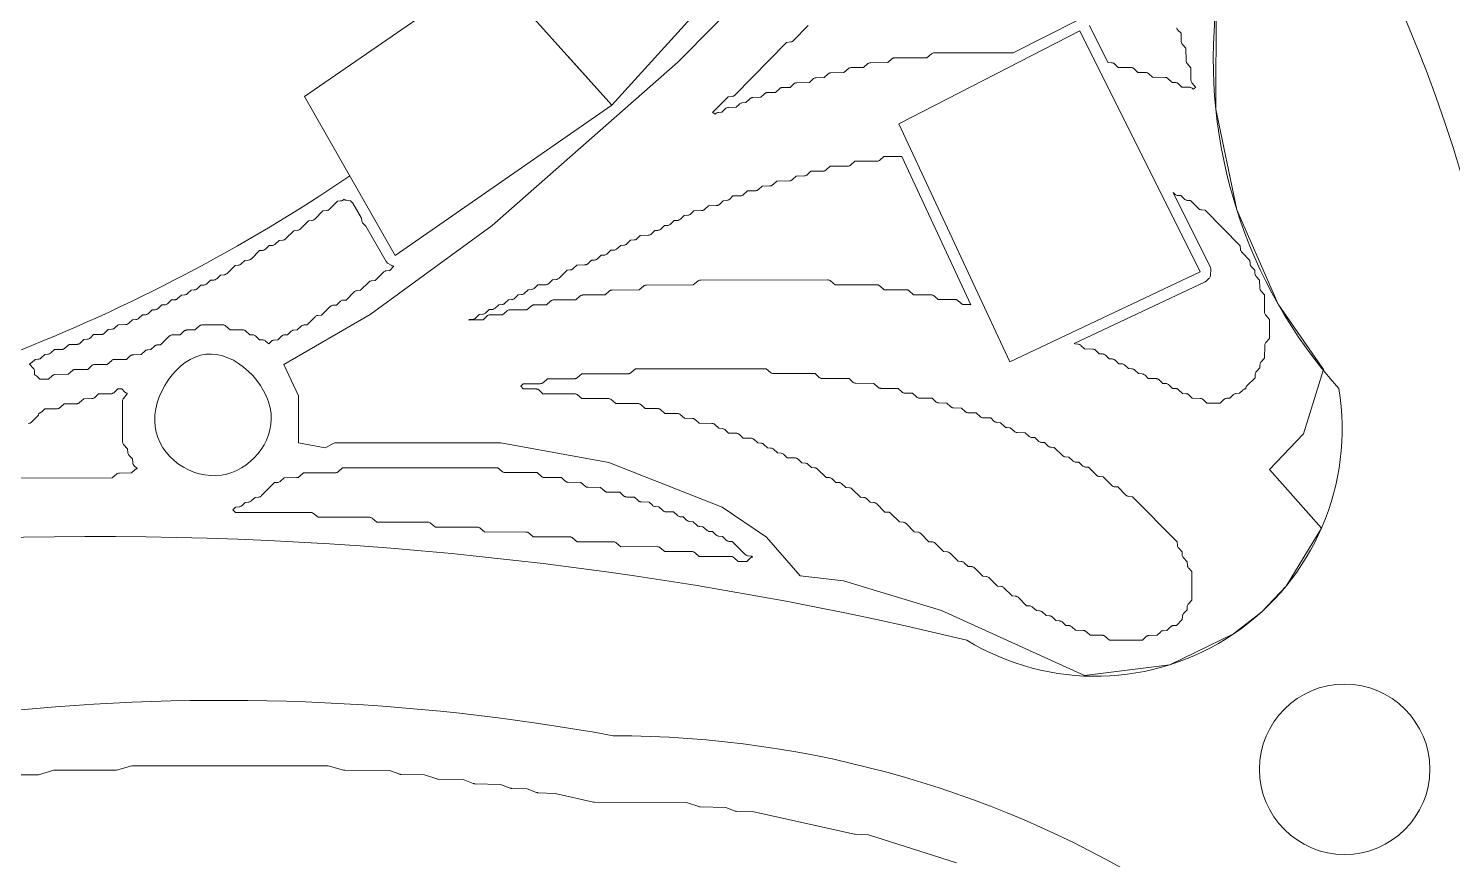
# Model space of a CAD drawing. Header units: inches. Extents: x 36 to 190, y -75 to 56.
# Drawn here: x 57.06 to 64.81, y 30.96 to 35.47 of the extents above; entities that cross this region are included whole.
import ezdxf

# ---------------------------------------------------------------- set-up
doc = ezdxf.new("R2010")
doc.units = ezdxf.units.IN
for name, color, linetype, lineweight in [('01_ORIGINAL_CAD', 7, 'CONTINUOUS', 20), ('02_APPROVED_PDF_OUTLINES', 7, 'CONTINUOUS', 15), ('03_ADDED_AREAS_SAME_COMPOSITION', 7, 'CONTINUOUS', 15), ('04_APPROVED_PERIMETER', 7, 'CONTINUOUS', 15)]:
    doc.layers.add(name, color=color, linetype=linetype, lineweight=lineweight)

# ---------------------------------------------------------------- blocks, each defined once
blk = doc.blocks.new('01_SCALLOP')
at = {"layer": '01_ORIGINAL_CAD'}
for points in [[(60.2903, 39.7397, -0.300089), (65.1799, 32.5384)], [(59.9983, 35.3223), (60.235, 35.0586), (61.8312, 36.8162), (61.9333, 37.4176, -0.214593), (63.5216, 35.6018, 0.212382), (64.1876, 33.5175, -0.642649), (62.1657, 32.1496, 0.132984), (51.6147, 31.858, -0.471407), (50.9129, 32.2446)], [(56.9594, 33.703, 0.056142), (58.8111, 34.6734)], [(53.6498, 30.945, -0.14301), (60.2429, 31.6303, -0.286424), (65.3601, 28.4306), (66.4807, 23.8898, -0.272091), (64.8996, 18.9541), (63.6613, 17.5325)]]:
    blk.add_lwpolyline(points, format="xyb", dxfattribs=at)
blk.add_lwpolyline([(58.564, 35.1056), (59.0582, 34.2414), (60.235, 35.0586), (59.5701, 35.7993), (58.564, 35.1056)], dxfattribs=at)
blk.add_lwpolyline([(61.7958, 34.9574), (62.7801, 35.4615), (63.4352, 34.1523), (62.3986, 33.6635)], close=True, dxfattribs=at)
blk.add_circle((64.2199, 31.4476), 0.4633, dxfattribs=at)
at = {"layer": '02_APPROVED_PDF_OUTLINES'}
for points in [[(63.3068, 35.4782), (63.3078, 35.4749), (63.3093, 35.4718), (63.3111, 35.4689), (63.3133, 35.4663), (63.3305, 35.4487), (63.3315, 35.4053), (63.3318, 35.4023), (63.3324, 35.3993), (63.3334, 35.3964), (63.3347, 35.3937), (63.3363, 35.3911), (63.3383, 35.3888), (63.3571, 35.3687), (63.3574, 35.3012), (63.3577, 35.2976), (63.3585, 35.2941), (63.3598, 35.2908), (63.3615, 35.2877), (63.3636, 35.2848), (63.3838, 35.2618), (63.3842, 35.1938), (63.3845, 35.1903), (63.3852, 35.1868), (63.3865, 35.1835), (63.3882, 35.1804), (63.3904, 35.1775), (63.4105, 35.1545), (63.4105, 35.154), (63.4099, 35.1538), (63.4068, 35.1524), (63.4038, 35.1506), (63.4012, 35.1485), (63.3968, 35.1444), (63.3901, 35.1501), (63.3873, 35.1521), (63.3842, 35.1538), (63.3809, 35.155), (63.3775, 35.1558), (63.374, 35.1561), (63.3345, 35.1563), (63.3173, 35.1733), (63.3146, 35.1756), (63.3117, 35.1775), (63.3086, 35.1789), (63.3053, 35.1799), (63.3019, 35.1805), (63.2819, 35.1822), (63.2611, 35.2019), (63.2587, 35.2039), (63.2561, 35.2056), (63.2533, 35.2069), (63.2504, 35.2079), (63.2473, 35.2085), (63.2443, 35.2088), (63.1749, 35.2097), (63.1549, 35.2287), (63.1525, 35.2307), (63.1499, 35.2323), (63.1472, 35.2337), (63.1443, 35.2346), (63.1413, 35.2353), (63.1382, 35.2355), (63.0953, 35.2364), (63.0752, 35.2555), (63.0728, 35.2574), (63.0702, 35.2591), (63.0674, 35.2605), (63.0645, 35.2615), (63.0614, 35.2621), (63.0583, 35.2623), (62.989, 35.2633), (62.969, 35.2822), (62.9666, 35.2842), (62.9641, 35.2858), (62.9614, 35.2871), (62.9585, 35.2881), (62.9556, 35.2888), (62.9526, 35.2891), (62.9331, 35.2897), (62.832, 35.4914)], [(62.7661, 35.5187), (62.4182, 35.3435), (61.9903, 35.3432), (61.9869, 35.343), (61.9835, 35.3422), (61.9803, 35.3411), (61.9772, 35.3395), (61.9744, 35.3375), (61.9486, 35.3163), (61.775, 35.3159), (61.772, 35.3157), (61.769, 35.3152), (61.7661, 35.3142), (61.7634, 35.313), (61.7608, 35.3114), (61.7584, 35.3096), (61.7357, 35.2893), (61.6423, 35.289), (61.6393, 35.2888), (61.6363, 35.2882), (61.6334, 35.2873), (61.6307, 35.2861), (61.6281, 35.2845), (61.6257, 35.2826), (61.603, 35.2623), (61.5361, 35.262), (61.5331, 35.2618), (61.5302, 35.2613), (61.5273, 35.2604), (61.5245, 35.2591), (61.522, 35.2576), (61.5196, 35.2557), (61.4967, 35.2353), (61.4269, 35.2342), (61.4238, 35.234), (61.4208, 35.2334), (61.4178, 35.2324), (61.415, 35.231), (61.4124, 35.2293), (61.41, 35.2273), (61.3901, 35.2083), (61.3471, 35.2073), (61.3441, 35.2071), (61.3411, 35.2064), (61.3382, 35.2055), (61.3354, 35.2041), (61.3328, 35.2024), (61.3305, 35.2004), (61.3106, 35.1815), (61.2412, 35.1804), (61.2381, 35.1802), (61.2351, 35.1796), (61.2321, 35.1786), (61.2293, 35.1772), (61.2267, 35.1755), (61.2243, 35.1735), (61.2045, 35.1547), (61.1647, 35.1544), (61.1617, 35.1542), (61.1587, 35.1536), (61.1558, 35.1527), (61.1531, 35.1515), (61.1506, 35.1499), (61.1482, 35.1481), (61.1252, 35.1276), (61.0818, 35.1266), (61.0788, 35.1264), (61.0758, 35.1257), (61.0729, 35.1247), (61.0701, 35.1234), (61.0675, 35.1217), (61.0652, 35.1197), (61.0452, 35.1007), (61.0023, 35.0997), (60.9992, 35.0995), (60.9962, 35.0988), (60.9933, 35.0978), (60.9905, 35.0965), (60.9879, 35.0948), (60.9856, 35.0928), (60.9649, 35.0731), (60.9449, 35.0713), (60.9415, 35.0708), (60.9382, 35.0698), (60.9351, 35.0683), (60.9322, 35.0664), (60.9295, 35.0641), (60.9122, 35.0469), (60.8696, 35.0459), (60.8666, 35.0457), (60.8636, 35.0451), (60.8607, 35.0441), (60.8579, 35.0427), (60.8553, 35.041), (60.853, 35.0391), (60.8328, 35.0198), (60.816, 35.019), (60.8125, 35.0186), (60.8091, 35.0177), (60.8059, 35.0164), (60.8028, 35.0146), (60.8001, 35.0123), (60.7964, 35.0089), (60.7927, 35.0124), (60.79, 35.0145), (60.7871, 35.0163), (60.784, 35.0176), (60.7835, 35.0177), (60.8674, 35.1028), (60.89, 35.106), (60.8932, 35.1067), (60.8962, 35.1078), (60.8991, 35.1092), (60.9018, 35.1111), (60.9042, 35.1132), (61.1853, 35.3982), (61.208, 35.4015), (61.2112, 35.4022), (61.2142, 35.4033), (61.2171, 35.4047), (61.2198, 35.4066), (61.2222, 35.4087), (61.3036, 35.4916)], [(57.0631, 33.3282), (57.0662, 33.3284), (57.0693, 33.3291), (57.0722, 33.3301), (57.075, 33.3315), (57.0776, 33.3332), (57.08, 33.3353), (57.1132, 33.3677), (57.1155, 33.3702), (57.1174, 33.373), (57.1189, 33.3761), (57.1199, 33.3793), (57.1206, 33.3826), (57.1207, 33.3834), (57.1213, 33.3835), (57.1245, 33.3841), (57.1276, 33.3852), (57.1306, 33.3866), (57.1333, 33.3884), (57.1358, 33.3906), (57.1529, 33.4076), (57.2189, 33.4079), (57.2219, 33.4081), (57.2249, 33.4087), (57.2278, 33.4096), (57.2305, 33.4108), (57.2331, 33.4124), (57.2354, 33.4143), (57.2582, 33.4346), (57.325, 33.4349), (57.3281, 33.4351), (57.331, 33.4356), (57.3339, 33.4365), (57.3366, 33.4378), (57.3392, 33.4393), (57.3416, 33.4412), (57.3645, 33.4616), (57.4079, 33.4626), (57.411, 33.4629), (57.414, 33.4635), (57.4169, 33.4645), (57.4197, 33.4659), (57.4222, 33.4675), (57.4246, 33.4695), (57.4444, 33.4884), (57.5108, 33.4887), (57.5138, 33.4889), (57.5167, 33.4894), (57.5196, 33.4903), (57.5223, 33.4916), (57.5249, 33.4932), (57.5273, 33.495), (57.55, 33.5153), (57.5707, 33.5153), (57.5879, 33.4983), (57.5904, 33.4961), (57.5931, 33.4943), (57.596, 33.4929), (57.5991, 33.4918), (57.6005, 33.4916), (57.6005, 33.4897), (57.5795, 33.4636), (57.5776, 33.4608), (57.576, 33.4577), (57.5749, 33.4545), (57.5742, 33.4512), (57.574, 33.4478), (57.5747, 33.2302), (57.575, 33.2266), (57.5758, 33.2232), (57.577, 33.2198), (57.5787, 33.2167), (57.5809, 33.2138), (57.6018, 33.1899), (57.6037, 33.1691), (57.6042, 33.1657), (57.6052, 33.1624), (57.6066, 33.1593), (57.6085, 33.1564), (57.6107, 33.1538), (57.6286, 33.1355), (57.6303, 33.1154), (57.6308, 33.112), (57.6318, 33.1088), (57.6333, 33.1056), (57.6351, 33.1028), (57.6373, 33.1001), (57.6543, 33.0827), (57.6543, 33.0822), (57.653, 33.082), (57.6499, 33.0809), (57.647, 33.0795), (57.6443, 33.0777), (57.6418, 33.0755), (57.6247, 33.0585), (57.5587, 33.0582), (57.5557, 33.058), (57.5527, 33.0574), (57.5498, 33.0565), (57.5471, 33.0553), (57.5445, 33.0537), (57.5421, 33.0518), (57.5194, 33.0316), (56.6062, 33.0309)]]:
    blk.add_lwpolyline(points, dxfattribs=at)
for points in [[(59.4583, 33.8895), (59.4617, 33.8929), (59.4781, 33.8936), (59.4817, 33.8941), (59.4851, 33.895), (59.4884, 33.8964), (59.4915, 33.8982), (59.4942, 33.9005), (59.5149, 33.9202), (59.5349, 33.922), (59.5383, 33.9226), (59.5416, 33.9236), (59.5448, 33.925), (59.5477, 33.9269), (59.5503, 33.9292), (59.5678, 33.9467), (59.5842, 33.9474), (59.5877, 33.9478), (59.5912, 33.9487), (59.5945, 33.9501), (59.5975, 33.952), (59.6003, 33.9543), (59.6205, 33.9735), (59.6372, 33.9743), (59.6408, 33.9747), (59.6442, 33.9756), (59.6475, 33.977), (59.6506, 33.9789), (59.6533, 33.9812), (59.6736, 34.0004), (59.6903, 34.0012), (59.6938, 34.0016), (59.6973, 34.0025), (59.7006, 34.0039), (59.7036, 34.0058), (59.7064, 34.008), (59.7266, 34.0273), (59.7433, 34.028), (59.7469, 34.0285), (59.7503, 34.0294), (59.7536, 34.0308), (59.7567, 34.0326), (59.7594, 34.0349), (59.7801, 34.0546), (59.8001, 34.0564), (59.8035, 34.057), (59.8068, 34.058), (59.8099, 34.0594), (59.8129, 34.0613), (59.8155, 34.0636), (59.8328, 34.0808), (59.8754, 34.0818), (59.8784, 34.0821), (59.8814, 34.0827), (59.8843, 34.0837), (59.8871, 34.085), (59.8897, 34.0867), (59.892, 34.0887), (59.9127, 34.1084), (59.9327, 34.1102), (59.9361, 34.1107), (59.9395, 34.1118), (59.9426, 34.1133), (59.9455, 34.1152), (59.9482, 34.1175), (59.9922, 34.1617), (60.0085, 34.1624), (60.012, 34.1629), (60.0155, 34.1638), (60.0188, 34.1652), (60.0218, 34.167), (60.0246, 34.1693), (60.0446, 34.1883), (60.0875, 34.1893), (60.0906, 34.1896), (60.0936, 34.1902), (60.0965, 34.1912), (60.0993, 34.1926), (60.1018, 34.1942), (60.1042, 34.1962), (60.1244, 34.2155), (60.1411, 34.2162), (60.1447, 34.2166), (60.1481, 34.2176), (60.1514, 34.219), (60.1545, 34.2208), (60.1572, 34.2231), (60.1774, 34.2423), (60.1942, 34.2431), (60.1977, 34.2435), (60.2012, 34.2444), (60.2045, 34.2458), (60.2075, 34.2477), (60.2103, 34.25), (60.2305, 34.2692), (60.2472, 34.27), (60.2507, 34.2704), (60.2542, 34.2713), (60.2575, 34.2727), (60.2605, 34.2746), (60.2633, 34.2769), (60.2835, 34.2961), (60.3002, 34.2969), (60.3038, 34.2973), (60.3072, 34.2982), (60.3105, 34.2996), (60.3136, 34.3015), (60.3163, 34.3037), (60.337, 34.3234), (60.357, 34.3252), (60.3604, 34.3258), (60.3637, 34.3268), (60.3669, 34.3283), (60.3698, 34.3302), (60.3724, 34.3324), (60.3897, 34.3497), (60.4323, 34.3506), (60.4353, 34.3509), (60.4384, 34.3515), (60.4413, 34.3525), (60.444, 34.3539), (60.4466, 34.3555), (60.449, 34.3575), (60.4692, 34.3768), (60.4859, 34.3775), (60.4894, 34.3779), (60.4929, 34.3789), (60.4962, 34.3803), (60.4992, 34.3821), (60.502, 34.3844), (60.5222, 34.4036), (60.5389, 34.4044), (60.5425, 34.4048), (60.5459, 34.4057), (60.5492, 34.4071), (60.5523, 34.409), (60.555, 34.4113), (60.5752, 34.4305), (60.592, 34.4313), (60.5955, 34.4317), (60.599, 34.4326), (60.6023, 34.434), (60.6053, 34.4359), (60.6081, 34.4382), (60.6287, 34.4578), (60.6487, 34.4596), (60.6521, 34.4602), (60.6555, 34.4612), (60.6586, 34.4627), (60.6615, 34.4646), (60.6641, 34.4668), (60.6814, 34.4841), (60.724, 34.485), (60.7271, 34.4853), (60.7301, 34.4859), (60.733, 34.4869), (60.7358, 34.4883), (60.7383, 34.49), (60.7407, 34.4919), (60.7607, 34.511), (60.8036, 34.5119), (60.8067, 34.5122), (60.8097, 34.5128), (60.8126, 34.5138), (60.8153, 34.5152), (60.8179, 34.5169), (60.8203, 34.5188), (60.8409, 34.5385), (60.8609, 34.5403), (60.8643, 34.5409), (60.8677, 34.5419), (60.8708, 34.5434), (60.8737, 34.5452), (60.8763, 34.5475), (60.8934, 34.5646), (60.933, 34.5648), (60.936, 34.565), (60.9389, 34.5656), (60.9418, 34.5665), (60.9445, 34.5678), (60.9471, 34.5693), (60.9495, 34.5712), (60.9724, 34.5916), (61.0158, 34.5926), (61.0189, 34.5929), (61.0219, 34.5935), (61.0248, 34.5945), (61.0275, 34.5959), (61.0301, 34.5975), (61.0325, 34.5995), (61.0525, 34.6185), (61.0954, 34.6195), (61.0984, 34.6198), (61.1015, 34.6204), (61.1044, 34.6214), (61.1071, 34.6228), (61.1097, 34.6244), (61.1121, 34.6264), (61.132, 34.6454), (61.2013, 34.6464), (61.2044, 34.6467), (61.2075, 34.6473), (61.2104, 34.6483), (61.2132, 34.6496), (61.2158, 34.6513), (61.2182, 34.6533), (61.2382, 34.6724), (61.2811, 34.6733), (61.2842, 34.6736), (61.2872, 34.6742), (61.2901, 34.6752), (61.2928, 34.6766), (61.2954, 34.6783), (61.2978, 34.6802), (61.3176, 34.6991), (61.3839, 34.6994), (61.3869, 34.6996), (61.3899, 34.7001), (61.3928, 34.701), (61.3955, 34.7023), (61.3981, 34.7039), (61.4004, 34.7057), (61.4232, 34.726), (61.5166, 34.7263), (61.5196, 34.7265), (61.5226, 34.7271), (61.5254, 34.728), (61.5282, 34.7292), (61.5308, 34.7308), (61.5331, 34.7327), (61.5559, 34.7529), (61.6758, 34.7533), (61.6788, 34.7535), (61.6818, 34.754), (61.6846, 34.7549), (61.6874, 34.7562), (61.69, 34.7578), (61.6923, 34.7596), (61.715, 34.7799), (61.8123, 34.7799), (62.1881, 33.9733), (62.1877, 33.9735), (62.1848, 33.974), (62.1818, 33.9742), (62.1414, 33.9744), (62.1186, 33.9947), (62.1162, 33.9965), (62.1136, 33.9981), (62.1109, 33.9993), (62.108, 34.0002), (62.105, 34.0008), (62.102, 34.001), (62.0091, 34.0012), (61.9892, 34.02), (61.9868, 34.022), (61.9842, 34.0237), (61.9814, 34.025), (61.9784, 34.026), (61.9754, 34.0266), (61.9723, 34.0269), (61.8759, 34.0278), (61.853, 34.0482), (61.8506, 34.05), (61.8481, 34.0516), (61.8453, 34.0528), (61.8424, 34.0537), (61.8395, 34.0543), (61.8365, 34.0545), (61.7165, 34.0546), (61.6937, 34.0749), (61.6913, 34.0767), (61.6887, 34.0783), (61.686, 34.0796), (61.6831, 34.0805), (61.6801, 34.081), (61.6771, 34.0812), (61.4504, 34.0813), (61.4245, 34.1025), (61.4217, 34.1045), (61.4186, 34.106), (61.4154, 34.1072), (61.4121, 34.1079), (61.4086, 34.1081), (60.7185, 34.1076), (60.7151, 34.1074), (60.7117, 34.1067), (60.7085, 34.1055), (60.7055, 34.1039), (60.7027, 34.1019), (60.6768, 34.0807), (60.4236, 34.0802), (60.4206, 34.0801), (60.4176, 34.0795), (60.4147, 34.0786), (60.412, 34.0773), (60.4094, 34.0758), (60.407, 34.0739), (60.3843, 34.0536), (60.2378, 34.0533), (60.2348, 34.0531), (60.2318, 34.0525), (60.2289, 34.0516), (60.2262, 34.0504), (60.2236, 34.0488), (60.2212, 34.0469), (60.1985, 34.0267), (60.0786, 34.0263), (60.0756, 34.0261), (60.0726, 34.0256), (60.0697, 34.0246), (60.067, 34.0234), (60.0644, 34.0218), (60.062, 34.02), (60.0393, 33.9997), (59.9194, 33.9993), (59.9164, 33.9991), (59.9134, 33.9986), (59.9105, 33.9977), (59.9078, 33.9964), (59.9052, 33.9949), (59.9028, 33.993), (59.8801, 33.9727), (59.8132, 33.9724), (59.8102, 33.9722), (59.8072, 33.9717), (59.8044, 33.9708), (59.8016, 33.9695), (59.799, 33.9679), (59.7967, 33.9661), (59.7739, 33.9458), (59.6806, 33.9455), (59.6775, 33.9453), (59.6746, 33.9447), (59.6717, 33.9438), (59.669, 33.9426), (59.6664, 33.941), (59.664, 33.9391), (59.6413, 33.9189), (59.5744, 33.9186), (59.5714, 33.9184), (59.5684, 33.9178), (59.5656, 33.9169), (59.5628, 33.9157), (59.5602, 33.9141), (59.5579, 33.9122), (59.5351, 33.8919), (59.4683, 33.8916), (59.4648, 33.8914), (59.4613, 33.8906)], [(57.0696, 33.6522), (57.0709, 33.6525), (57.074, 33.6535), (57.077, 33.655), (57.0797, 33.6568), (57.0822, 33.659), (57.0997, 33.6764), (57.1161, 33.6772), (57.1196, 33.6776), (57.1231, 33.6785), (57.1264, 33.6799), (57.1294, 33.6818), (57.1322, 33.684), (57.1524, 33.7033), (57.1691, 33.704), (57.1727, 33.7045), (57.1761, 33.7054), (57.1794, 33.7068), (57.1825, 33.7086), (57.1852, 33.7109), (57.205, 33.7298), (57.2449, 33.73), (57.2479, 33.7302), (57.2509, 33.7308), (57.2537, 33.7317), (57.2565, 33.733), (57.259, 33.7345), (57.2614, 33.7364), (57.2843, 33.7568), (57.3277, 33.7578), (57.3308, 33.7581), (57.3338, 33.7587), (57.3367, 33.7597), (57.3395, 33.7611), (57.342, 33.7627), (57.3444, 33.7647), (57.3651, 33.7844), (57.385, 33.7862), (57.3885, 33.7867), (57.3918, 33.7878), (57.3949, 33.7892), (57.3978, 33.7911), (57.4004, 33.7934), (57.4177, 33.8106), (57.4603, 33.8116), (57.4634, 33.8119), (57.4664, 33.8125), (57.4693, 33.8135), (57.4721, 33.8148), (57.4747, 33.8165), (57.477, 33.8185), (57.4977, 33.8382), (57.5177, 33.84), (57.5211, 33.8405), (57.5244, 33.8415), (57.5275, 33.843), (57.5304, 33.8449), (57.5331, 33.8472), (57.5504, 33.8644), (57.593, 33.8654), (57.596, 33.8656), (57.599, 33.8663), (57.6019, 33.8673), (57.6047, 33.8686), (57.6073, 33.8703), (57.6096, 33.8723), (57.6298, 33.8915), (57.6466, 33.8923), (57.6501, 33.8927), (57.6536, 33.8936), (57.6569, 33.895), (57.6599, 33.8969), (57.6627, 33.8991), (57.6829, 33.9184), (57.6996, 33.9192), (57.7032, 33.9196), (57.7066, 33.9205), (57.7099, 33.9219), (57.713, 33.9238), (57.7157, 33.926), (57.7359, 33.9453), (57.7526, 33.946), (57.7562, 33.9465), (57.7596, 33.9474), (57.7629, 33.9488), (57.766, 33.9506), (57.7687, 33.9529), (57.789, 33.9722), (57.8057, 33.9729), (57.8092, 33.9733), (57.8127, 33.9742), (57.816, 33.9757), (57.819, 33.9775), (57.8218, 33.9798), (57.842, 33.999), (57.8587, 33.9998), (57.8623, 34.0002), (57.8657, 34.0011), (57.869, 34.0025), (57.8721, 34.0044), (57.8748, 34.0067), (57.895, 34.0259), (57.9117, 34.0267), (57.9153, 34.0271), (57.9188, 34.028), (57.922, 34.0294), (57.9251, 34.0313), (57.9279, 34.0335), (57.9481, 34.0528), (57.9648, 34.0536), (57.9683, 34.054), (57.9718, 34.0549), (57.9751, 34.0563), (57.9781, 34.0582), (57.9809, 34.0604), (58.0011, 34.0797), (58.0178, 34.0804), (58.0214, 34.0808), (58.0248, 34.0818), (58.0281, 34.0832), (58.0312, 34.085), (58.0339, 34.0873), (58.0541, 34.1066), (58.0709, 34.1073), (58.0744, 34.1077), (58.0779, 34.1086), (58.0812, 34.1101), (58.0842, 34.1119), (58.087, 34.1142), (58.1076, 34.1339), (58.1276, 34.1357), (58.1311, 34.1362), (58.1344, 34.1373), (58.1376, 34.1387), (58.1405, 34.1407), (58.1431, 34.1429), (58.1871, 34.1872), (58.2034, 34.1879), (58.207, 34.1883), (58.2104, 34.1893), (58.2137, 34.1907), (58.2168, 34.1925), (58.2195, 34.1948), (58.2402, 34.2145), (58.2602, 34.2163), (58.2636, 34.2169), (58.267, 34.2179), (58.2701, 34.2194), (58.273, 34.2213), (58.2757, 34.2236), (58.3197, 34.2678), (58.336, 34.2686), (58.3396, 34.269), (58.343, 34.2699), (58.3463, 34.2713), (58.3494, 34.2731), (58.3521, 34.2754), (58.3723, 34.2947), (58.389, 34.2954), (58.3926, 34.2958), (58.396, 34.2968), (58.3993, 34.2982), (58.4024, 34.3), (58.4051, 34.3023), (58.4258, 34.322), (58.4458, 34.3238), (58.4492, 34.3244), (58.4526, 34.3254), (58.4557, 34.3269), (58.4587, 34.3288), (58.4613, 34.3311), (58.5057, 34.3758), (58.5253, 34.3775), (58.5288, 34.3781), (58.5321, 34.3791), (58.5353, 34.3806), (58.5382, 34.3825), (58.5408, 34.3848), (58.5853, 34.4295), (58.6049, 34.4313), (58.6083, 34.4318), (58.6116, 34.4329), (58.6148, 34.4343), (58.6177, 34.4363), (58.6203, 34.4385), (58.6648, 34.4832), (58.6844, 34.485), (58.6878, 34.4856), (58.6912, 34.4866), (58.6943, 34.4881), (58.6972, 34.49), (58.6999, 34.4923), (58.7439, 34.5365), (58.7602, 34.5373), (58.7637, 34.5377), (58.7671, 34.5386), (58.7704, 34.5399), (58.7734, 34.5418), (58.7761, 34.544), (58.7792, 34.5468), (58.7804, 34.5458), (58.7831, 34.544), (58.786, 34.5425), (58.789, 34.5415), (58.7922, 34.5408), (58.8148, 34.5376), (58.8264, 34.5259), (58.8737, 34.4432), (58.8756, 34.4302), (58.8762, 34.4271), (58.8772, 34.4241), (58.8786, 34.4213), (58.8803, 34.4187), (58.8824, 34.4163), (58.8987, 34.3995), (59.008, 34.2087), (59.0097, 34.2062), (59.0116, 34.2038), (59.0139, 34.2018), (59.0163, 34.2), (59.0388, 34.1858), (59.0415, 34.1843), (59.0443, 34.1832), (59.0473, 34.1824), (59.0503, 34.182), (59.051, 34.182), (59.0285, 34.1591), (59.0089, 34.1573), (59.0055, 34.1568), (59.0022, 34.1557), (58.999, 34.1543), (58.9961, 34.1524), (58.9935, 34.1501), (58.949, 34.1054), (58.9294, 34.1036), (58.926, 34.103), (58.9226, 34.102), (58.9195, 34.1005), (58.9166, 34.0986), (58.9139, 34.0963), (58.8695, 34.0516), (58.8499, 34.0498), (58.8464, 34.0493), (58.8431, 34.0483), (58.8399, 34.0468), (58.837, 34.0449), (58.8344, 34.0426), (58.7904, 33.9983), (58.7741, 33.9976), (58.7705, 33.9972), (58.7671, 33.9963), (58.7638, 33.9949), (58.7607, 33.993), (58.758, 33.9907), (58.7377, 33.9715), (58.721, 33.9707), (58.718, 33.9704), (58.715, 33.9697), (58.7122, 33.9687), (58.7095, 33.9673), (58.7069, 33.9656), (58.7046, 33.9636), (58.6575, 33.9173), (58.6378, 33.9155), (58.6343, 33.9149), (58.631, 33.9139), (58.6278, 33.9124), (58.6249, 33.9105), (58.6223, 33.9082), (58.5783, 33.864), (58.562, 33.8632), (58.5584, 33.8628), (58.555, 33.8619), (58.5517, 33.8605), (58.5486, 33.8586), (58.5459, 33.8564), (58.5252, 33.8367), (58.5052, 33.8349), (58.5018, 33.8343), (58.4985, 33.8333), (58.4953, 33.8318), (58.4924, 33.8299), (58.4898, 33.8277), (58.4723, 33.8102), (58.4559, 33.8095), (58.4523, 33.8091), (58.4489, 33.8081), (58.4456, 33.8067), (58.4425, 33.8049), (58.4398, 33.8026), (58.4191, 33.7829), (58.3991, 33.7811), (58.3957, 33.7806), (58.3924, 33.7795), (58.3893, 33.7781), (58.3864, 33.7762), (58.3837, 33.7739), (58.3697, 33.76), (58.3531, 33.7757), (58.3503, 33.778), (58.3473, 33.7798), (58.344, 33.7812), (58.3405, 33.7821), (58.337, 33.7825), (58.3203, 33.7833), (58.3, 33.8025), (58.2972, 33.8048), (58.2942, 33.8066), (58.2909, 33.808), (58.2874, 33.8089), (58.2839, 33.8093), (58.2667, 33.8101), (58.2434, 33.8307), (58.241, 33.8326), (58.2385, 33.8342), (58.2357, 33.8354), (58.2328, 33.8363), (58.2299, 33.8368), (58.2269, 33.837), (58.16, 33.8372), (58.1372, 33.8575), (58.1348, 33.8594), (58.1322, 33.8609), (58.1294, 33.8622), (58.1265, 33.8631), (58.1236, 33.8636), (58.1206, 33.8638), (58.0085, 33.8637), (58.0055, 33.8635), (58.0025, 33.863), (57.9996, 33.8621), (57.9968, 33.8608), (57.9942, 33.8592), (57.9919, 33.8574), (57.9689, 33.8369), (57.9255, 33.8359), (57.9225, 33.8357), (57.9194, 33.835), (57.9165, 33.834), (57.9138, 33.8327), (57.9112, 33.831), (57.9088, 33.829), (57.8889, 33.81), (57.8459, 33.809), (57.8428, 33.8088), (57.8397, 33.8081), (57.8368, 33.8071), (57.834, 33.8057), (57.8314, 33.8039), (57.829, 33.8019), (57.7823, 33.756), (57.7658, 33.7553), (57.7623, 33.7549), (57.7588, 33.7539), (57.7555, 33.7525), (57.7525, 33.7507), (57.7497, 33.7484), (57.7295, 33.7292), (57.7128, 33.7284), (57.7093, 33.728), (57.7058, 33.7271), (57.7025, 33.7257), (57.6995, 33.7238), (57.6967, 33.7215), (57.6767, 33.7025), (57.6338, 33.7015), (57.6307, 33.7013), (57.6277, 33.7006), (57.6248, 33.6996), (57.622, 33.6983), (57.6195, 33.6966), (57.6171, 33.6946), (57.5973, 33.6758), (57.5309, 33.6755), (57.5279, 33.6753), (57.525, 33.6747), (57.5221, 33.6738), (57.5194, 33.6726), (57.5168, 33.671), (57.5144, 33.6691), (57.4917, 33.6489), (57.4248, 33.6485), (57.4218, 33.6484), (57.4189, 33.6478), (57.416, 33.6469), (57.4132, 33.6456), (57.4107, 33.6441), (57.4083, 33.6422), (57.3856, 33.6219), (57.3187, 33.6216), (57.3157, 33.6214), (57.3127, 33.6209), (57.3099, 33.62), (57.3071, 33.6187), (57.3045, 33.6172), (57.3022, 33.6153), (57.2793, 33.5949), (57.2095, 33.5938), (57.2064, 33.5936), (57.2033, 33.593), (57.2004, 33.592), (57.1976, 33.5906), (57.195, 33.5889), (57.1926, 33.5869), (57.1729, 33.5681), (57.126, 33.5681), (57.1089, 33.5851), (57.1064, 33.5873), (57.1037, 33.5891), (57.1008, 33.5905), (57.0977, 33.5915), (57.0962, 33.5918), (57.096, 33.6117), (57.0957, 33.6153), (57.0949, 33.6187), (57.0937, 33.622), (57.0919, 33.6251), (57.0898, 33.628), (57.0697, 33.651)], [(62.75, 33.7628), (63.4608, 34.0981), (63.464, 34.0999), (63.467, 34.1022), (63.4822, 34.1161), (63.4845, 34.1185), (63.4865, 34.1212), (63.4881, 34.1241), (63.4892, 34.1272), (63.49, 34.1304), (63.4903, 34.1337), (63.4915, 34.1671), (63.4914, 34.1703), (63.4909, 34.1733), (63.4901, 34.1763), (63.4889, 34.1792), (63.2868, 34.583), (63.2959, 34.5744), (63.2986, 34.5721), (63.3017, 34.5702), (63.305, 34.5688), (63.3084, 34.5679), (63.312, 34.5675), (63.3287, 34.5668), (63.349, 34.5476), (63.3518, 34.5453), (63.3548, 34.5434), (63.3581, 34.542), (63.3616, 34.5411), (63.3651, 34.5407), (63.3815, 34.54), (63.4257, 34.4958), (63.4283, 34.4935), (63.4312, 34.4916), (63.4344, 34.4901), (63.4377, 34.4891), (63.4411, 34.4886), (63.4607, 34.4868), (63.6519, 34.294), (63.6537, 34.2741), (63.6542, 34.2707), (63.6552, 34.2674), (63.6567, 34.2642), (63.6585, 34.2613), (63.6608, 34.2587), (63.7047, 34.214), (63.7055, 34.1972), (63.7059, 34.1937), (63.7068, 34.1903), (63.7081, 34.1871), (63.71, 34.184), (63.7122, 34.1813), (63.7314, 34.1607), (63.7321, 34.1436), (63.7325, 34.1401), (63.7334, 34.1366), (63.7348, 34.1334), (63.7366, 34.1304), (63.7388, 34.1276), (63.7578, 34.1073), (63.7588, 34.0636), (63.7591, 34.0606), (63.7597, 34.0576), (63.7606, 34.0547), (63.762, 34.052), (63.7636, 34.0495), (63.7655, 34.0471), (63.7843, 34.027), (63.7848, 33.9327), (63.785, 33.9291), (63.7858, 33.9256), (63.7871, 33.9223), (63.7888, 33.9192), (63.7909, 33.9163), (63.8111, 33.8933), (63.8112, 33.8551), (63.8113, 33.7902), (63.7912, 33.7671), (63.7891, 33.7643), (63.7874, 33.7611), (63.7861, 33.7578), (63.7854, 33.7543), (63.7851, 33.7508), (63.785, 33.6833), (63.7663, 33.6632), (63.7641, 33.6604), (63.7623, 33.6574), (63.7609, 33.6541), (63.76, 33.6507), (63.7596, 33.6472), (63.7589, 33.63), (63.7398, 33.6095), (63.7376, 33.6067), (63.7358, 33.6037), (63.7345, 33.6004), (63.7336, 33.597), (63.7332, 33.5935), (63.7325, 33.5767), (63.6887, 33.532), (63.6866, 33.5295), (63.6848, 33.5267), (63.6834, 33.5238), (63.6824, 33.5207), (63.6818, 33.5175), (63.6817, 33.5166), (63.681, 33.5166), (63.6778, 33.5159), (63.6747, 33.5149), (63.6718, 33.5134), (63.669, 33.5116), (63.6666, 33.5095), (63.6486, 33.4916), (63.6289, 33.4898), (63.6255, 33.4892), (63.6222, 33.4882), (63.6191, 33.4868), (63.6161, 33.4849), (63.6135, 33.4826), (63.596, 33.4651), (63.5796, 33.4644), (63.5761, 33.464), (63.5726, 33.4631), (63.5693, 33.4617), (63.5663, 33.4598), (63.5635, 33.4575), (63.5438, 33.4387), (63.4701, 33.4387), (63.4502, 33.4575), (63.4479, 33.4594), (63.4453, 33.4611), (63.4425, 33.4624), (63.4396, 33.4634), (63.4366, 33.4641), (63.4336, 33.4643), (63.3909, 33.4652), (63.3736, 33.4824), (63.3709, 33.4847), (63.368, 33.4866), (63.3649, 33.488), (63.3616, 33.489), (63.3582, 33.4896), (63.3382, 33.4914), (63.3174, 33.511), (63.3146, 33.5133), (63.3116, 33.5152), (63.3083, 33.5165), (63.3048, 33.5175), (63.3013, 33.5179), (63.2846, 33.5186), (63.2643, 33.5378), (63.2615, 33.5401), (63.2585, 33.542), (63.2552, 33.5433), (63.2517, 33.5443), (63.2482, 33.5447), (63.2314, 33.5454), (63.2111, 33.5646), (63.2088, 33.5666), (63.2062, 33.5683), (63.2034, 33.5696), (63.2005, 33.5706), (63.1975, 33.5712), (63.1945, 33.5715), (63.1518, 33.5724), (63.1345, 33.5896), (63.1318, 33.5919), (63.1289, 33.5938), (63.1258, 33.5952), (63.1225, 33.5962), (63.1191, 33.5968), (63.0991, 33.5985), (63.0783, 33.6182), (63.0755, 33.6205), (63.0725, 33.6223), (63.0692, 33.6237), (63.0657, 33.6246), (63.0622, 33.625), (63.0455, 33.6258), (63.0252, 33.645), (63.0224, 33.6473), (63.0193, 33.6491), (63.0161, 33.6505), (63.0126, 33.6514), (63.0091, 33.6518), (62.9923, 33.6526), (62.972, 33.6718), (62.9693, 33.6741), (62.9662, 33.6759), (62.9629, 33.6773), (62.9595, 33.6782), (62.9559, 33.6786), (62.9392, 33.6794), (62.9189, 33.6986), (62.9161, 33.7009), (62.9131, 33.7027), (62.9098, 33.7041), (62.9063, 33.705), (62.9028, 33.7054), (62.886, 33.7062), (62.8657, 33.7254), (62.8634, 33.7274), (62.8608, 33.7291), (62.8581, 33.7304), (62.8551, 33.7314), (62.8521, 33.732), (62.8491, 33.7323), (62.8061, 33.7332), (62.7861, 33.7522), (62.7833, 33.7545), (62.7802, 33.7563), (62.777, 33.7577), (62.7735, 33.7586), (62.77, 33.759), (62.7532, 33.7598)], [(59.7402, 33.5301), (59.754, 33.5438), (59.8465, 33.5441), (59.8495, 33.5443), (59.8525, 33.5449), (59.8554, 33.5458), (59.8581, 33.547), (59.8607, 33.5486), (59.8631, 33.5504), (59.8858, 33.5707), (60.0323, 33.5711), (60.0353, 33.5713), (60.0382, 33.5718), (60.0411, 33.5727), (60.0439, 33.574), (60.0465, 33.5756), (60.0488, 33.5774), (60.0716, 33.5977), (60.3242, 33.5981), (60.3272, 33.5983), (60.3302, 33.5989), (60.3331, 33.5998), (60.3358, 33.601), (60.3384, 33.6026), (60.3408, 33.6045), (60.3635, 33.6247), (61.0752, 33.6253), (61.098, 33.605), (61.1004, 33.6032), (61.1029, 33.6016), (61.1057, 33.6004), (61.1086, 33.5995), (61.1115, 33.5989), (61.1146, 33.5987), (61.3407, 33.5986), (61.3635, 33.5784), (61.3659, 33.5765), (61.3684, 33.575), (61.3712, 33.5737), (61.3741, 33.5728), (61.377, 33.5723), (61.38, 33.5721), (61.526, 33.5719), (61.5459, 33.5531), (61.5483, 33.5511), (61.5509, 33.5494), (61.5537, 33.5481), (61.5567, 33.5471), (61.5597, 33.5465), (61.5628, 33.5463), (61.6592, 33.5453), (61.6821, 33.525), (61.6845, 33.5231), (61.6871, 33.5215), (61.6898, 33.5203), (61.6927, 33.5194), (61.6956, 33.5188), (61.6986, 33.5187), (61.7916, 33.5185), (61.8114, 33.4996), (61.8138, 33.4977), (61.8164, 33.496), (61.8191, 33.4947), (61.822, 33.4937), (61.8251, 33.493), (61.8281, 33.4928), (61.8711, 33.4919), (61.8911, 33.4729), (61.8935, 33.4709), (61.8961, 33.4692), (61.8989, 33.4678), (61.9018, 33.4669), (61.9049, 33.4662), (61.908, 33.466), (61.9774, 33.465), (61.9974, 33.4461), (61.9997, 33.4441), (62.0023, 33.4425), (62.0051, 33.4411), (62.008, 33.4401), (62.011, 33.4395), (62.014, 33.4392), (62.057, 33.4383), (62.077, 33.4193), (62.0794, 33.4173), (62.082, 33.4157), (62.0847, 33.4143), (62.0876, 33.4133), (62.0906, 33.4127), (62.0937, 33.4125), (62.1367, 33.4116), (62.1567, 33.3925), (62.1591, 33.3906), (62.1617, 33.3889), (62.1644, 33.3876), (62.1673, 33.3866), (62.1703, 33.3859), (62.1734, 33.3857), (62.2168, 33.3848), (62.2398, 33.3643), (62.2422, 33.3625), (62.2448, 33.3609), (62.2475, 33.3597), (62.2504, 33.3588), (62.2533, 33.3582), (62.2563, 33.358), (62.2959, 33.3578), (62.3131, 33.3408), (62.3157, 33.3385), (62.3186, 33.3366), (62.3218, 33.3352), (62.3251, 33.3342), (62.3285, 33.3336), (62.3485, 33.3318), (62.3692, 33.3122), (62.372, 33.3099), (62.3751, 33.3081), (62.3783, 33.3067), (62.3818, 33.3058), (62.3853, 33.3053), (62.4021, 33.3046), (62.4224, 33.2854), (62.4247, 33.2834), (62.4273, 33.2817), (62.4301, 33.2804), (62.433, 33.2794), (62.436, 33.2788), (62.439, 33.2785), (62.482, 33.2776), (62.5021, 33.2586), (62.5048, 33.2563), (62.5079, 33.2545), (62.5112, 33.2531), (62.5146, 33.2522), (62.5182, 33.2518), (62.5349, 33.251), (62.5552, 33.2318), (62.558, 33.2295), (62.561, 33.2277), (62.5643, 33.2263), (62.5678, 33.2254), (62.5713, 33.225), (62.588, 33.2242), (62.6083, 33.205), (62.6111, 33.2027), (62.6142, 33.2009), (62.6174, 33.1995), (62.6209, 33.1986), (62.6244, 33.1982), (62.6408, 33.1974), (62.685, 33.1532), (62.6876, 33.151), (62.6905, 33.1491), (62.6937, 33.1476), (62.697, 33.1466), (62.7005, 33.146), (62.7205, 33.1442), (62.7412, 33.1246), (62.744, 33.1223), (62.747, 33.1205), (62.7503, 33.1191), (62.7538, 33.1182), (62.7573, 33.1177), (62.7741, 33.117), (62.7944, 33.0978), (62.7971, 33.0955), (62.8002, 33.0937), (62.8035, 33.0923), (62.8069, 33.0914), (62.8105, 33.0909), (62.8268, 33.0902), (62.871, 33.046), (62.8736, 33.0437), (62.8765, 33.0418), (62.8797, 33.0404), (62.883, 33.0393), (62.8865, 33.0388), (62.9063, 33.037), (62.9535, 32.9908), (62.9558, 32.9888), (62.9584, 32.9871), (62.9611, 32.9857), (62.9639, 32.9847), (62.9669, 32.984), (62.9699, 32.9837), (62.9863, 32.983), (63.0305, 32.9388), (63.0331, 32.9365), (63.036, 32.9346), (63.0392, 32.9331), (63.0425, 32.9321), (63.0459, 32.9316), (63.0655, 32.9298), (63.3095, 32.6838), (63.3102, 32.667), (63.3106, 32.6635), (63.3115, 32.6601), (63.3129, 32.6569), (63.3147, 32.6538), (63.3169, 32.6511), (63.3361, 32.6306), (63.3369, 32.6134), (63.3373, 32.6099), (63.3382, 32.6065), (63.3395, 32.6032), (63.3414, 32.6002), (63.3436, 32.5974), (63.3632, 32.5764), (63.365, 32.5561), (63.3655, 32.5527), (63.3665, 32.5494), (63.3679, 32.5463), (63.3698, 32.5434), (63.372, 32.5408), (63.389, 32.5234), (63.3893, 32.3678), (63.3706, 32.3477), (63.3684, 32.3449), (63.3666, 32.3419), (63.3652, 32.3386), (63.3644, 32.3352), (63.364, 32.3317), (63.3633, 32.3145), (63.3442, 32.294), (63.342, 32.2912), (63.3402, 32.2882), (63.3388, 32.2849), (63.3379, 32.2815), (63.3375, 32.278), (63.3368, 32.2613), (63.3062, 32.2303), (63.29, 32.2295), (63.2864, 32.2291), (63.283, 32.2282), (63.2797, 32.2268), (63.2766, 32.2249), (63.2739, 32.2227), (63.2532, 32.203), (63.2332, 32.2012), (63.2298, 32.2006), (63.2265, 32.1996), (63.2233, 32.1981), (63.2204, 32.1962), (63.2178, 32.194), (63.2005, 32.1767), (63.1579, 32.1758), (63.1549, 32.1755), (63.1518, 32.1749), (63.1489, 32.1739), (63.1462, 32.1725), (63.1436, 32.1709), (63.1412, 32.1689), (63.1215, 32.1501), (63.0316, 32.15), (62.9412, 32.1499), (62.9184, 32.1702), (62.916, 32.172), (62.9134, 32.1736), (62.9107, 32.1748), (62.9078, 32.1757), (62.9048, 32.1763), (62.9018, 32.1765), (62.8354, 32.1767), (62.8156, 32.1955), (62.8132, 32.1975), (62.8106, 32.1991), (62.8079, 32.2005), (62.805, 32.2015), (62.802, 32.2021), (62.7989, 32.2023), (62.756, 32.2033), (62.7359, 32.2223), (62.7331, 32.2245), (62.7301, 32.2264), (62.7268, 32.2278), (62.7233, 32.2287), (62.7198, 32.2291), (62.7034, 32.2298), (62.6858, 32.2473), (62.6831, 32.2495), (62.6802, 32.2514), (62.6771, 32.2529), (62.6738, 32.2539), (62.6704, 32.2544), (62.6504, 32.2562), (62.6296, 32.2759), (62.6268, 32.2781), (62.6238, 32.28), (62.6205, 32.2814), (62.617, 32.2823), (62.6135, 32.2827), (62.5968, 32.2834), (62.5765, 32.3027), (62.5737, 32.3049), (62.5706, 32.3068), (62.5674, 32.3082), (62.5639, 32.3091), (62.5604, 32.3095), (62.5436, 32.3102), (62.5233, 32.3295), (62.5206, 32.3317), (62.5175, 32.3336), (62.5142, 32.335), (62.5108, 32.3359), (62.5072, 32.3363), (62.4909, 32.337), (62.4467, 32.3812), (62.4441, 32.3835), (62.4411, 32.3854), (62.438, 32.3869), (62.4346, 32.3879), (62.4312, 32.3885), (62.4116, 32.3902), (62.3669, 32.4348), (62.3643, 32.4371), (62.3614, 32.439), (62.3582, 32.4405), (62.3549, 32.4415), (62.3515, 32.4421), (62.3319, 32.4438), (62.2872, 32.4885), (62.2846, 32.4908), (62.2817, 32.4927), (62.2785, 32.4941), (62.2752, 32.4951), (62.2717, 32.4957), (62.2521, 32.4974), (62.2075, 32.5421), (62.2048, 32.5444), (62.2019, 32.5463), (62.1988, 32.5477), (62.1954, 32.5488), (62.192, 32.5493), (62.172, 32.5511), (62.1512, 32.5708), (62.1485, 32.573), (62.1454, 32.5749), (62.1421, 32.5763), (62.1387, 32.5772), (62.1351, 32.5776), (62.1188, 32.5783), (62.0746, 32.6225), (62.072, 32.6248), (62.0691, 32.6267), (62.0659, 32.6282), (62.0626, 32.6292), (62.0591, 32.6297), (62.0395, 32.6315), (61.9949, 32.6761), (61.9922, 32.6784), (61.9893, 32.6803), (61.9862, 32.6818), (61.9828, 32.6828), (61.9794, 32.6834), (61.9598, 32.6851), (61.9151, 32.7297), (61.9125, 32.732), (61.9096, 32.7339), (61.9064, 32.7354), (61.9031, 32.7364), (61.8997, 32.737), (61.88, 32.7387), (61.8354, 32.7834), (61.8328, 32.7857), (61.8298, 32.7876), (61.8267, 32.789), (61.8234, 32.79), (61.8199, 32.7906), (61.8001, 32.7923), (61.7529, 32.8386), (61.7506, 32.8406), (61.748, 32.8423), (61.7453, 32.8437), (61.7425, 32.8447), (61.7395, 32.8454), (61.7365, 32.8457), (61.7201, 32.8464), (61.6759, 32.8906), (61.6733, 32.8929), (61.6704, 32.8948), (61.6672, 32.8963), (61.6639, 32.8973), (61.6604, 32.8978), (61.6405, 32.8996), (61.6197, 32.9193), (61.6169, 32.9215), (61.6139, 32.9234), (61.6106, 32.9248), (61.6071, 32.9257), (61.6036, 32.9261), (61.5872, 32.9268), (61.543, 32.971), (61.5404, 32.9733), (61.5375, 32.9752), (61.5343, 32.9767), (61.531, 32.9777), (61.5276, 32.9783), (61.5076, 32.98), (61.4868, 32.9997), (61.4841, 33.002), (61.481, 33.0038), (61.4777, 33.0052), (61.4743, 33.0061), (61.4707, 33.0065), (61.454, 33.0073), (61.4337, 33.0265), (61.4309, 33.0288), (61.4279, 33.0306), (61.4246, 33.032), (61.4211, 33.0329), (61.4176, 33.0333), (61.4011, 33.0341), (61.3542, 33.0799), (61.3519, 33.0818), (61.3494, 33.0835), (61.3467, 33.0849), (61.3438, 33.086), (61.3409, 33.0866), (61.3378, 33.087), (61.3214, 33.0877), (61.3038, 33.1051), (61.3012, 33.1074), (61.2983, 33.1093), (61.2951, 33.1107), (61.2918, 33.1117), (61.2884, 33.1123), (61.2684, 33.1141), (61.2477, 33.1337), (61.2453, 33.1357), (61.2427, 33.1374), (61.24, 33.1387), (61.2371, 33.1397), (61.2341, 33.1403), (61.231, 33.1406), (61.1884, 33.1415), (61.171, 33.1587), (61.1684, 33.161), (61.1655, 33.1628), (61.1623, 33.1643), (61.159, 33.1653), (61.1556, 33.1659), (61.1356, 33.1676), (61.1148, 33.1873), (61.1121, 33.1896), (61.109, 33.1914), (61.1057, 33.1928), (61.1023, 33.1937), (61.0987, 33.1941), (61.082, 33.1949), (61.0617, 33.2141), (61.0589, 33.2164), (61.0559, 33.2182), (61.0526, 33.2196), (61.0491, 33.2205), (61.0456, 33.2209), (61.0289, 33.2217), (61.0086, 33.2409), (61.0062, 33.2429), (61.0036, 33.2445), (61.0009, 33.2459), (60.998, 33.2469), (60.995, 33.2475), (60.9919, 33.2478), (60.9489, 33.2487), (60.9289, 33.2677), (60.9265, 33.2697), (60.9239, 33.2713), (60.9212, 33.2727), (60.9183, 33.2737), (60.9153, 33.2743), (60.9122, 33.2745), (60.8696, 33.2754), (60.8522, 33.2927), (60.8496, 33.2949), (60.8467, 33.2968), (60.8435, 33.2983), (60.8402, 33.2993), (60.8368, 33.2998), (60.8168, 33.3016), (60.7961, 33.3213), (60.7937, 33.3233), (60.7911, 33.3249), (60.7883, 33.3263), (60.7853, 33.3273), (60.7823, 33.3279), (60.7792, 33.3281), (60.7098, 33.3291), (60.6898, 33.348), (60.6875, 33.35), (60.6849, 33.3517), (60.6821, 33.353), (60.6792, 33.354), (60.6762, 33.3546), (60.6732, 33.3549), (60.6297, 33.3558), (60.6067, 33.3762), (60.6043, 33.3781), (60.6018, 33.3796), (60.599, 33.3809), (60.5962, 33.3818), (60.5932, 33.3823), (60.5902, 33.3825), (60.5233, 33.3827), (60.5005, 33.403), (60.4981, 33.4048), (60.4955, 33.4064), (60.4928, 33.4076), (60.4899, 33.4085), (60.487, 33.4091), (60.484, 33.4093), (60.4171, 33.4095), (60.3942, 33.4297), (60.3919, 33.4316), (60.3893, 33.4332), (60.3865, 33.4344), (60.3837, 33.4353), (60.3807, 33.4359), (60.3777, 33.436), (60.2572, 33.4362), (60.2312, 33.4574), (60.2284, 33.4594), (60.2254, 33.461), (60.2221, 33.4621), (60.2188, 33.4628), (60.2154, 33.4631), (60.0719, 33.4629), (60.0491, 33.4832), (60.0467, 33.485), (60.0441, 33.4866), (60.0414, 33.4878), (60.0385, 33.4887), (60.0355, 33.4893), (60.0325, 33.4895), (59.86, 33.4896), (59.8401, 33.5084), (59.8377, 33.5104), (59.8351, 33.5121), (59.8323, 33.5134), (59.8294, 33.5144), (59.8263, 33.515), (59.8233, 33.5153), (59.7542, 33.5162)], [(58.1754, 32.8579), (58.19, 32.8725), (58.2097, 32.8743), (58.2131, 32.8748), (58.2164, 32.8758), (58.2195, 32.8773), (58.2224, 32.8792), (58.2251, 32.8814), (58.2426, 32.8989), (58.259, 32.8997), (58.2625, 32.9001), (58.266, 32.901), (58.2693, 32.9024), (58.2723, 32.9042), (58.2751, 32.9065), (58.2957, 32.9262), (58.3157, 32.928), (58.3192, 32.9286), (58.3225, 32.9296), (58.3257, 32.9311), (58.3286, 32.933), (58.3312, 32.9353), (58.4017, 33.0064), (58.418, 33.0071), (58.4216, 33.0075), (58.425, 33.0085), (58.4283, 33.0099), (58.4314, 33.0117), (58.4341, 33.014), (58.4539, 33.0329), (58.5203, 33.0332), (58.5233, 33.0334), (58.5263, 33.0339), (58.5291, 33.0348), (58.5319, 33.0361), (58.5345, 33.0376), (58.5368, 33.0395), (58.5596, 33.0597), (58.7326, 33.0602), (58.7356, 33.0603), (58.7385, 33.0609), (58.7414, 33.0618), (58.7442, 33.0631), (58.7468, 33.0646), (58.7491, 33.0665), (58.7718, 33.0867), (59.6163, 33.0874), (59.6391, 33.0671), (59.6414, 33.0653), (59.644, 33.0637), (59.6468, 33.0625), (59.6497, 33.0616), (59.6526, 33.061), (59.6556, 33.0608), (59.8287, 33.0607), (59.8515, 33.0405), (59.8538, 33.0386), (59.8564, 33.037), (59.8592, 33.0358), (59.862, 33.0349), (59.865, 33.0344), (59.868, 33.0342), (59.9609, 33.034), (59.9808, 33.0151), (59.9832, 33.0132), (59.9858, 33.0115), (59.9886, 33.0101), (59.9915, 33.0091), (59.9946, 33.0085), (59.9977, 33.0083), (60.0675, 33.0073), (60.0905, 32.987), (60.0928, 32.9851), (60.0954, 32.9835), (60.0982, 32.9823), (60.101, 32.9814), (60.104, 32.9809), (60.107, 32.9807), (60.1739, 32.9805), (60.1967, 32.9602), (60.1991, 32.9583), (60.2016, 32.9568), (60.2044, 32.9555), (60.2073, 32.9546), (60.2102, 32.9541), (60.2132, 32.9539), (60.2796, 32.9537), (60.2995, 32.9349), (60.3018, 32.9329), (60.3044, 32.9312), (60.3072, 32.9299), (60.3101, 32.9289), (60.3131, 32.9283), (60.3162, 32.928), (60.3591, 32.9271), (60.3792, 32.9081), (60.3815, 32.9061), (60.3841, 32.9044), (60.3869, 32.9031), (60.3898, 32.9021), (60.3928, 32.9015), (60.3958, 32.9012), (60.4385, 32.9003), (60.4558, 32.8831), (60.4585, 32.8808), (60.4614, 32.879), (60.4645, 32.8775), (60.4678, 32.8765), (60.4712, 32.8759), (60.4912, 32.8742), (60.512, 32.8545), (60.5144, 32.8525), (60.5169, 32.8509), (60.5197, 32.8495), (60.5226, 32.8485), (60.5256, 32.8479), (60.5287, 32.8477), (60.5716, 32.8467), (60.5917, 32.8277), (60.5944, 32.8255), (60.5975, 32.8236), (60.6008, 32.8222), (60.6042, 32.8213), (60.6078, 32.8209), (60.6242, 32.8202), (60.6418, 32.8027), (60.6444, 32.8005), (60.6473, 32.7986), (60.6505, 32.7971), (60.6538, 32.7961), (60.6572, 32.7956), (60.6772, 32.7938), (60.698, 32.7741), (60.7007, 32.7719), (60.7038, 32.77), (60.7071, 32.7686), (60.7105, 32.7677), (60.7141, 32.7673), (60.7308, 32.7666), (60.7511, 32.7473), (60.7539, 32.7451), (60.7569, 32.7432), (60.7602, 32.7418), (60.7637, 32.7409), (60.7672, 32.7405), (60.7836, 32.7398), (60.8012, 32.7223), (60.8039, 32.7201), (60.8068, 32.7182), (60.8099, 32.7167), (60.8132, 32.7157), (60.8166, 32.7152), (60.8366, 32.7134), (60.8574, 32.6937), (60.8601, 32.6915), (60.8632, 32.6896), (60.8665, 32.6882), (60.8699, 32.6873), (60.8735, 32.6869), (60.8898, 32.6862), (60.9606, 32.6152), (60.9632, 32.6129), (60.9662, 32.611), (60.9693, 32.6095), (60.9727, 32.6085), (60.9761, 32.6079), (60.9957, 32.6062), (60.9998, 32.602), (60.9998, 32.6016), (60.9985, 32.6014), (60.9954, 32.6003), (60.9925, 32.5989), (60.9898, 32.5971), (60.9873, 32.5949), (60.9703, 32.5779), (60.923, 32.5779), (60.9002, 32.5981), (60.8978, 32.5999), (60.8952, 32.6015), (60.8925, 32.6028), (60.8896, 32.6037), (60.8866, 32.6042), (60.8836, 32.6044), (60.7106, 32.6045), (60.6878, 32.6248), (60.6854, 32.6266), (60.6828, 32.6282), (60.6801, 32.6294), (60.6772, 32.6303), (60.6742, 32.6309), (60.6712, 32.6311), (60.5241, 32.6312), (60.4982, 32.6524), (60.4954, 32.6544), (60.4923, 32.656), (60.4891, 32.6571), (60.4858, 32.6578), (60.4824, 32.6581), (60.2852, 32.6579), (60.2592, 32.6791), (60.2564, 32.6811), (60.2534, 32.6826), (60.2502, 32.6838), (60.2468, 32.6845), (60.2434, 32.6847), (60.0468, 32.6846), (60.024, 32.7048), (60.0216, 32.7067), (60.019, 32.7082), (60.0163, 32.7095), (60.0134, 32.7104), (60.0104, 32.7109), (60.0074, 32.7111), (59.8079, 32.7112), (59.7851, 32.7314), (59.7827, 32.7333), (59.7801, 32.7349), (59.7773, 32.7361), (59.7745, 32.737), (59.7715, 32.7376), (59.7685, 32.7377), (59.5424, 32.7379), (59.5196, 32.7581), (59.5172, 32.76), (59.5146, 32.7615), (59.5118, 32.7628), (59.509, 32.7637), (59.506, 32.7642), (59.503, 32.7644), (59.2763, 32.7645), (59.2503, 32.7857), (59.2475, 32.7877), (59.2445, 32.7892), (59.2413, 32.7904), (59.2379, 32.7911), (59.2345, 32.7913), (58.9577, 32.7911), (58.9318, 32.8123), (58.929, 32.8143), (58.9259, 32.8158), (58.9227, 32.817), (58.9193, 32.8177), (58.9159, 32.8179), (58.6391, 32.8177), (58.6132, 32.8389), (58.6104, 32.8409), (58.6073, 32.8424), (58.6041, 32.8436), (58.6008, 32.8443), (58.5973, 32.8445), (58.1892, 32.8442)]]:
    blk.add_lwpolyline(points, close=True, dxfattribs=at)
blk.add_open_spline([(58.0286, 33.7042), (58.187, 33.7221), (58.3657, 33.5487), (58.3824, 33.3821), (58.3984, 33.2222), (58.2653, 33.0686), (58.1132, 33.0463), (57.9532, 33.0228), (57.7723, 33.1443), (57.7519, 33.3109), (57.7316, 33.4764), (57.8699, 33.6863), (58.0286, 33.7042)], degree=3, knots=[0, 0, 0, 0, 0.251888, 0.251888, 0.251888, 0.493557, 0.493557, 0.493557, 0.747593, 0.747593, 0.747593, 1, 1, 1, 1], dxfattribs=at)
at = {"layer": '03_ADDED_AREAS_SAME_COMPOSITION'}
blk.add_lwpolyline([(56.9018, 31.4174), (57.111, 31.4175), (57.1145, 31.4178), (57.1179, 31.4185), (57.2013, 31.4424), (57.536, 31.4425), (57.5395, 31.4428), (57.5429, 31.4435), (57.6262, 31.4674), (58.6928, 31.4674), (58.7762, 31.4435), (58.7795, 31.4428), (58.7829, 31.4425), (59.0265, 31.4416), (59.0822, 31.4208), (59.085, 31.4199), (59.0878, 31.4194), (59.0906, 31.4192), (59.2171, 31.4174), (59.2831, 31.3955), (59.2868, 31.3946), (59.2905, 31.3942), (59.4263, 31.3917), (59.4822, 31.3708), (59.4849, 31.37), (59.4876, 31.3694), (59.4904, 31.3692), (59.6309, 31.3657), (59.6819, 31.3459), (59.6846, 31.345), (59.6874, 31.3445), (59.6902, 31.3442), (59.776, 31.3417), (59.8261, 31.3221), (59.8287, 31.3212), (59.8315, 31.3206), (59.8342, 31.3204), (59.9278, 31.3167), (60.1355, 31.2698), (60.1382, 31.2694), (60.1409, 31.2692), (60.6422, 31.2674), (60.7081, 31.2455), (60.7117, 31.2446), (60.7154, 31.2442), (60.8559, 31.2407), (60.9069, 31.2209), (60.9096, 31.22), (60.9123, 31.2195), (60.915, 31.2192), (61.0077, 31.2157), (61.5549, 31.0959), (61.5587, 31.0954), (61.6312, 31.0908), (62.1102, 30.9398)], dxfattribs=at)
at = {"layer": '04_APPROVED_PERIMETER'}
blk.add_lwpolyline([(63.5216, 35.6018), (63.5193, 35.0365), (63.6333, 34.4889), (63.8579, 33.9767), (64.1043, 33.6216), (63.9965, 33.271), (63.8111, 33.0768), (64.0936, 32.7589), (63.9013, 32.4436), (63.7692, 32.3044), (63.6162, 32.1838), (63.2691, 32.0158), (62.805, 31.958), (62.0283, 32.311), (61.4943, 32.4725), (61.2587, 32.4994), (61.0769, 32.7096), (60.8354, 32.8723), (60.219, 33.1157), (59.6318, 33.2229), (58.7293, 33.2222), (58.6763, 33.1953), (58.532, 33.2221), (58.5312, 33.4784), (58.4515, 33.6483), (58.9222, 33.9196), (59.5849, 34.4032), (60.5941, 35.2916), (60.9915, 35.6945)], dxfattribs=at)

msp = doc.modelspace()

# ---------------------------------------------------------------- block references
msp.add_blockref('01_SCALLOP', (0, 0))

doc.saveas('drawing.dxf')
